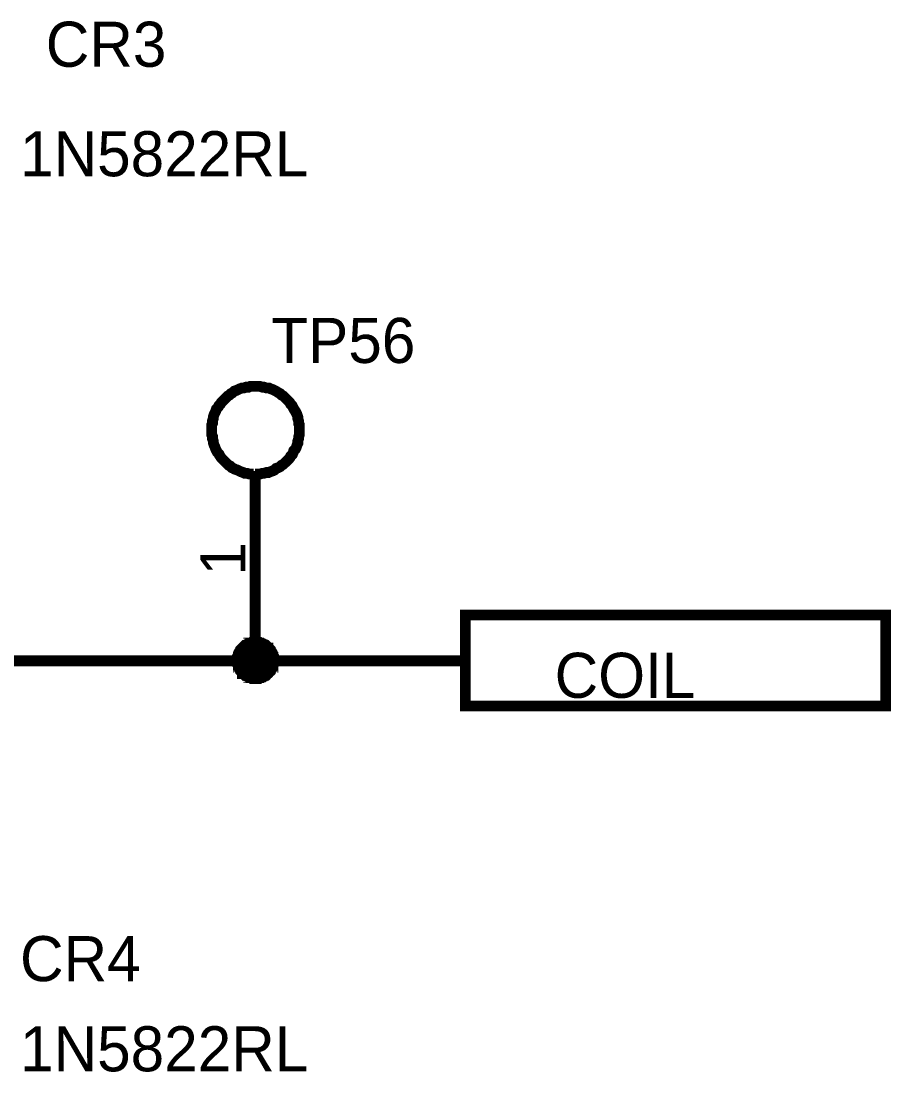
# Model space of a CAD drawing. Header units: millimetres. Extents: x 0 to 800, y 0 to 567.
# Drawn here: x 419.7 to 443.9, y 326.11 to 355.35 of the extents above; entities that cross this region are included whole.
import ezdxf

# ---------------------------------------------------------------- set-up
doc = ezdxf.new("R2010")
doc.units = ezdxf.units.MM
doc.layers.add('Sheet', color=255, linetype='Continuous')

msp = doc.modelspace()

# ---------------------------------------------------------------- linework, layer by layer
at = {"layer": 'Sheet'}
for points, const_width in [([(426.212, 345.187), (426.145, 345.187), (426.078, 345.187), (426.033, 345.165), (425.966, 345.165), (425.899, 345.143), (425.854, 345.143), (425.787, 345.12), (425.742, 345.098), (425.697, 345.075), (425.63, 345.053), (425.585, 345.008), (425.54, 344.986), (425.496, 344.941), (425.451, 344.919), (425.406, 344.874), (425.361, 344.829), (425.316, 344.784), (425.272, 344.739), (425.249, 344.695), (425.204, 344.65), (425.182, 344.605), (425.137, 344.56), (425.115, 344.493), (425.092, 344.448), (425.07, 344.403), (425.048, 344.336), (425.048, 344.291), (425.025, 344.224), (425.025, 344.157), (425.003, 344.112), (425.003, 344.045), (425.003, 343.978)], 0.3), ([(427.444, 343.978), (427.444, 344.045), (427.444, 344.112), (427.422, 344.157), (427.422, 344.224), (427.399, 344.291), (427.399, 344.336), (427.377, 344.403), (427.355, 344.448), (427.332, 344.493), (427.287, 344.56), (427.265, 344.605), (427.243, 344.65), (427.198, 344.695), (427.175, 344.739), (427.131, 344.784), (427.086, 344.829), (427.041, 344.874), (426.996, 344.919), (426.951, 344.941), (426.907, 344.986), (426.862, 345.008), (426.795, 345.053), (426.75, 345.075), (426.705, 345.098), (426.638, 345.12), (426.593, 345.143), (426.526, 345.143), (426.459, 345.165), (426.414, 345.165), (426.347, 345.187), (426.279, 345.187), (426.212, 345.187)], 0.3), ([(425.003, 343.978), (425.003, 343.911), (425.003, 343.843), (425.025, 343.799), (425.025, 343.731), (425.048, 343.664), (425.048, 343.619), (425.07, 343.552), (425.092, 343.507), (425.115, 343.44), (425.137, 343.395), (425.16, 343.351), (425.204, 343.306), (425.227, 343.261), (425.272, 343.194), (425.294, 343.171), (425.339, 343.127), (425.384, 343.082), (425.428, 343.037), (425.473, 342.992), (425.518, 342.97), (425.563, 342.925), (425.608, 342.903), (425.652, 342.88), (425.72, 342.858), (425.764, 342.836), (425.809, 342.813), (425.876, 342.791), (425.921, 342.768), (425.988, 342.768), (426.055, 342.746), (426.1, 342.746), (426.167, 342.746)], 0.3), ([(426.212, 342.746), (426.279, 342.746), (426.347, 342.746), (426.414, 342.768), (426.459, 342.768), (426.526, 342.791), (426.593, 342.791), (426.638, 342.813), (426.705, 342.836), (426.75, 342.858), (426.795, 342.903), (426.862, 342.925), (426.907, 342.948), (426.951, 342.992), (426.996, 343.015), (427.041, 343.06), (427.086, 343.104), (427.131, 343.149), (427.175, 343.194), (427.198, 343.239), (427.243, 343.283), (427.265, 343.328), (427.287, 343.395), (427.332, 343.44), (427.355, 343.485), (427.377, 343.552), (427.399, 343.597), (427.399, 343.664), (427.422, 343.731), (427.422, 343.776), (427.444, 343.843), (427.444, 343.911), (427.444, 343.978)], 0.3), ([(426.212, 342.836), (426.212, 339.341)], 0.3), ([(426.212, 339.341), (426.212, 337.549)], 0.3), ([(425.72, 337.549), (425.72, 337.572), (425.72, 337.594), (425.72, 337.639), (425.72, 337.661), (425.742, 337.684), (425.742, 337.706), (425.742, 337.729), (425.764, 337.751), (425.764, 337.773), (425.787, 337.796), (425.787, 337.818), (425.809, 337.841), (425.809, 337.863), (425.831, 337.885), (425.854, 337.908), (425.854, 337.908), (425.876, 337.93), (425.899, 337.953), (425.921, 337.975), (425.943, 337.975), (425.966, 337.997), (425.988, 337.997), (426.011, 338.02), (426.033, 338.02), (426.033, 338.042), (426.078, 338.042), (426.1, 338.042), (426.123, 338.065), (426.145, 338.065), (426.167, 338.065), (426.19, 338.065), (426.212, 338.065)], 0.3), ([(425.72, 337.549), (425.72, 337.572), (425.72, 337.594), (425.72, 337.639), (425.72, 337.661), (425.742, 337.684), (425.742, 337.706), (425.742, 337.729), (425.764, 337.751), (425.764, 337.773), (425.787, 337.796), (425.787, 337.818), (425.809, 337.841), (425.809, 337.863), (425.831, 337.885), (425.854, 337.908), (425.854, 337.908), (425.876, 337.93), (425.899, 337.953), (425.921, 337.975), (425.943, 337.975), (425.966, 337.997), (425.988, 337.997), (426.011, 338.02), (426.033, 338.02), (426.033, 338.042), (426.078, 338.042), (426.1, 338.042), (426.123, 338.065), (426.145, 338.065), (426.167, 338.065), (426.19, 338.065), (426.212, 338.065)], 0.3), ([(425.72, 337.549), (425.72, 337.572), (425.72, 337.594), (425.72, 337.639), (425.72, 337.661), (425.742, 337.684), (425.742, 337.706), (425.742, 337.729), (425.764, 337.751), (425.764, 337.773), (425.787, 337.796), (425.787, 337.818), (425.809, 337.841), (425.809, 337.863), (425.831, 337.885), (425.854, 337.908), (425.854, 337.908), (425.876, 337.93), (425.899, 337.953), (425.921, 337.975), (425.943, 337.975), (425.966, 337.997), (425.988, 337.997), (426.011, 338.02), (426.033, 338.02), (426.033, 338.042), (426.078, 338.042), (426.1, 338.042), (426.123, 338.065), (426.145, 338.065), (426.167, 338.065), (426.19, 338.065), (426.212, 338.065)], 0.3), ([(425.72, 337.549), (425.72, 337.572), (425.72, 337.594), (425.72, 337.639), (425.72, 337.661), (425.742, 337.684), (425.742, 337.706), (425.742, 337.729), (425.764, 337.751), (425.764, 337.773), (425.787, 337.796), (425.787, 337.818), (425.809, 337.841), (425.809, 337.863), (425.831, 337.885), (425.854, 337.908), (425.854, 337.908), (425.876, 337.93), (425.899, 337.953), (425.921, 337.975), (425.943, 337.975), (425.966, 337.997), (425.988, 337.997), (426.011, 338.02), (426.033, 338.02), (426.033, 338.042), (426.078, 338.042), (426.1, 338.042), (426.123, 338.065), (426.145, 338.065), (426.167, 338.065), (426.19, 338.065), (426.212, 338.065)], 0.3), ([(425.72, 337.549), (425.72, 337.572), (425.72, 337.594), (425.72, 337.639), (425.72, 337.661), (425.742, 337.684), (425.742, 337.706), (425.742, 337.729), (425.764, 337.751), (425.764, 337.773), (425.787, 337.796), (425.787, 337.818), (425.809, 337.841), (425.809, 337.863), (425.831, 337.885), (425.854, 337.908), (425.854, 337.908), (425.876, 337.93), (425.899, 337.953), (425.921, 337.975), (425.943, 337.975), (425.966, 337.997), (425.988, 337.997), (426.011, 338.02), (426.033, 338.02), (426.033, 338.042), (426.078, 338.042), (426.1, 338.042), (426.123, 338.065), (426.145, 338.065), (426.167, 338.065), (426.19, 338.065), (426.212, 338.065)], 0.0991), ([(425.72, 337.549), (425.72, 337.572), (425.72, 337.594), (425.72, 337.639), (425.72, 337.661), (425.742, 337.684), (425.742, 337.706), (425.742, 337.729), (425.764, 337.751), (425.764, 337.773), (425.787, 337.796), (425.787, 337.818), (425.809, 337.841), (425.809, 337.863), (425.831, 337.885), (425.854, 337.908), (425.854, 337.908), (425.876, 337.93), (425.899, 337.953), (425.921, 337.975), (425.943, 337.975), (425.966, 337.997), (425.988, 337.997), (426.011, 338.02), (426.033, 338.02), (426.033, 338.042), (426.078, 338.042), (426.1, 338.042), (426.123, 338.065), (426.145, 338.065), (426.167, 338.065), (426.19, 338.065), (426.212, 338.065)], 0.0991), ([(425.72, 337.549), (425.72, 337.572), (425.72, 337.594), (425.72, 337.639), (425.72, 337.661), (425.742, 337.684), (425.742, 337.706), (425.742, 337.729), (425.764, 337.751), (425.764, 337.773), (425.787, 337.796), (425.787, 337.818), (425.809, 337.841), (425.809, 337.863), (425.831, 337.885), (425.854, 337.908), (425.854, 337.908), (425.876, 337.93), (425.899, 337.953), (425.921, 337.975), (425.943, 337.975), (425.966, 337.997), (425.988, 337.997), (426.011, 338.02), (426.033, 338.02), (426.033, 338.042), (426.078, 338.042), (426.1, 338.042), (426.123, 338.065), (426.145, 338.065), (426.167, 338.065), (426.19, 338.065), (426.212, 338.065)], 0.0991), ([(425.72, 337.549), (425.72, 337.572), (425.72, 337.594), (425.72, 337.639), (425.72, 337.661), (425.742, 337.684), (425.742, 337.706), (425.742, 337.729), (425.764, 337.751), (425.764, 337.773), (425.787, 337.796), (425.787, 337.818), (425.809, 337.841), (425.809, 337.863), (425.831, 337.885), (425.854, 337.908), (425.854, 337.908), (425.876, 337.93), (425.899, 337.953), (425.921, 337.975), (425.943, 337.975), (425.966, 337.997), (425.988, 337.997), (426.011, 338.02), (426.033, 338.02), (426.033, 338.042), (426.078, 338.042), (426.1, 338.042), (426.123, 338.065), (426.145, 338.065), (426.167, 338.065), (426.19, 338.065), (426.212, 338.065)], 0.0991), ([(426.212, 338.065), (426.212, 338.065)], 0.3), ([(426.212, 338.065), (426.235, 338.065), (426.257, 338.065), (426.302, 338.065), (426.324, 338.065), (426.347, 338.042), (426.369, 338.042), (426.391, 338.042), (426.414, 338.02), (426.436, 338.02), (426.459, 337.997), (426.481, 337.997), (426.503, 337.975), (426.526, 337.975), (426.548, 337.953), (426.571, 337.93), (426.571, 337.908), (426.593, 337.908), (426.615, 337.885), (426.638, 337.863), (426.638, 337.841), (426.66, 337.818), (426.66, 337.796), (426.683, 337.773), (426.683, 337.751), (426.705, 337.729), (426.705, 337.706), (426.705, 337.684), (426.727, 337.661), (426.727, 337.639), (426.727, 337.594), (426.727, 337.572), (426.727, 337.549)], 0.3), ([(426.212, 338.065), (426.212, 338.065)], 0.3), ([(426.212, 338.065), (426.235, 338.065), (426.257, 338.065), (426.302, 338.065), (426.324, 338.065), (426.347, 338.042), (426.369, 338.042), (426.391, 338.042), (426.414, 338.02), (426.436, 338.02), (426.459, 337.997), (426.481, 337.997), (426.503, 337.975), (426.526, 337.975), (426.548, 337.953), (426.571, 337.93), (426.571, 337.908), (426.593, 337.908), (426.615, 337.885), (426.638, 337.863), (426.638, 337.841), (426.66, 337.818), (426.66, 337.796), (426.683, 337.773), (426.683, 337.751), (426.705, 337.729), (426.705, 337.706), (426.705, 337.684), (426.727, 337.661), (426.727, 337.639), (426.727, 337.594), (426.727, 337.572), (426.727, 337.549)], 0.3), ([(426.212, 338.065), (426.212, 338.065)], 0.3), ([(426.212, 338.065), (426.235, 338.065), (426.257, 338.065), (426.302, 338.065), (426.324, 338.065), (426.347, 338.042), (426.369, 338.042), (426.391, 338.042), (426.414, 338.02), (426.436, 338.02), (426.459, 337.997), (426.481, 337.997), (426.503, 337.975), (426.526, 337.975), (426.548, 337.953), (426.571, 337.93), (426.571, 337.908), (426.593, 337.908), (426.615, 337.885), (426.638, 337.863), (426.638, 337.841), (426.66, 337.818), (426.66, 337.796), (426.683, 337.773), (426.683, 337.751), (426.705, 337.729), (426.705, 337.706), (426.705, 337.684), (426.727, 337.661), (426.727, 337.639), (426.727, 337.594), (426.727, 337.572), (426.727, 337.549)], 0.3), ([(426.212, 338.065), (426.212, 338.065)], 0.3), ([(426.212, 338.065), (426.235, 338.065), (426.257, 338.065), (426.302, 338.065), (426.324, 338.065), (426.347, 338.042), (426.369, 338.042), (426.391, 338.042), (426.414, 338.02), (426.436, 338.02), (426.459, 337.997), (426.481, 337.997), (426.503, 337.975), (426.526, 337.975), (426.548, 337.953), (426.571, 337.93), (426.571, 337.908), (426.593, 337.908), (426.615, 337.885), (426.638, 337.863), (426.638, 337.841), (426.66, 337.818), (426.66, 337.796), (426.683, 337.773), (426.683, 337.751), (426.705, 337.729), (426.705, 337.706), (426.705, 337.684), (426.727, 337.661), (426.727, 337.639), (426.727, 337.594), (426.727, 337.572), (426.727, 337.549)], 0.3), ([(426.212, 338.065), (426.212, 338.065)], 0.0991), ([(426.212, 338.065), (426.235, 338.065), (426.257, 338.065), (426.302, 338.065), (426.324, 338.065), (426.347, 338.042), (426.369, 338.042), (426.391, 338.042), (426.414, 338.02), (426.436, 338.02), (426.459, 337.997), (426.481, 337.997), (426.503, 337.975), (426.526, 337.975), (426.548, 337.953), (426.571, 337.93), (426.571, 337.908), (426.593, 337.908), (426.615, 337.885), (426.638, 337.863), (426.638, 337.841), (426.66, 337.818), (426.66, 337.796), (426.683, 337.773), (426.683, 337.751), (426.705, 337.729), (426.705, 337.706), (426.705, 337.684), (426.727, 337.661), (426.727, 337.639), (426.727, 337.594), (426.727, 337.572), (426.727, 337.549)], 0.0991), ([(426.212, 338.065), (426.212, 338.065)], 0.0991), ([(426.212, 338.065), (426.235, 338.065), (426.257, 338.065), (426.302, 338.065), (426.324, 338.065), (426.347, 338.042), (426.369, 338.042), (426.391, 338.042), (426.414, 338.02), (426.436, 338.02), (426.459, 337.997), (426.481, 337.997), (426.503, 337.975), (426.526, 337.975), (426.548, 337.953), (426.571, 337.93), (426.571, 337.908), (426.593, 337.908), (426.615, 337.885), (426.638, 337.863), (426.638, 337.841), (426.66, 337.818), (426.66, 337.796), (426.683, 337.773), (426.683, 337.751), (426.705, 337.729), (426.705, 337.706), (426.705, 337.684), (426.727, 337.661), (426.727, 337.639), (426.727, 337.594), (426.727, 337.572), (426.727, 337.549)], 0.0991), ([(426.212, 338.065), (426.212, 338.065)], 0.0991), ([(426.212, 338.065), (426.235, 338.065), (426.257, 338.065), (426.302, 338.065), (426.324, 338.065), (426.347, 338.042), (426.369, 338.042), (426.391, 338.042), (426.414, 338.02), (426.436, 338.02), (426.459, 337.997), (426.481, 337.997), (426.503, 337.975), (426.526, 337.975), (426.548, 337.953), (426.571, 337.93), (426.571, 337.908), (426.593, 337.908), (426.615, 337.885), (426.638, 337.863), (426.638, 337.841), (426.66, 337.818), (426.66, 337.796), (426.683, 337.773), (426.683, 337.751), (426.705, 337.729), (426.705, 337.706), (426.705, 337.684), (426.727, 337.661), (426.727, 337.639), (426.727, 337.594), (426.727, 337.572), (426.727, 337.549)], 0.0991), ([(426.212, 338.065), (426.212, 338.065)], 0.0991), ([(426.212, 338.065), (426.235, 338.065), (426.257, 338.065), (426.302, 338.065), (426.324, 338.065), (426.347, 338.042), (426.369, 338.042), (426.391, 338.042), (426.414, 338.02), (426.436, 338.02), (426.459, 337.997), (426.481, 337.997), (426.503, 337.975), (426.526, 337.975), (426.548, 337.953), (426.571, 337.93), (426.571, 337.908), (426.593, 337.908), (426.615, 337.885), (426.638, 337.863), (426.638, 337.841), (426.66, 337.818), (426.66, 337.796), (426.683, 337.773), (426.683, 337.751), (426.705, 337.729), (426.705, 337.706), (426.705, 337.684), (426.727, 337.661), (426.727, 337.639), (426.727, 337.594), (426.727, 337.572), (426.727, 337.549)], 0.0991), ([(417.589, 337.549), (426.212, 337.549), (432.058, 337.549)], 0.3), ([(426.212, 337.057), (426.19, 337.057), (426.167, 337.057), (426.145, 337.057), (426.123, 337.057), (426.1, 337.079), (426.078, 337.079), (426.033, 337.079), (426.033, 337.101), (426.011, 337.101), (425.988, 337.124), (425.966, 337.124), (425.943, 337.146), (425.921, 337.146), (425.899, 337.169), (425.876, 337.191), (425.854, 337.191), (425.854, 337.213), (425.831, 337.236), (425.809, 337.258), (425.809, 337.281), (425.787, 337.303), (425.787, 337.325), (425.764, 337.348), (425.764, 337.37), (425.742, 337.37), (425.742, 337.415), (425.742, 337.437), (425.72, 337.46), (425.72, 337.482), (425.72, 337.505), (425.72, 337.527), (425.72, 337.549)], 0.3), ([(425.72, 337.549), (425.72, 337.549)], 0.3), ([(426.212, 337.057), (426.19, 337.057), (426.167, 337.057), (426.145, 337.057), (426.123, 337.057), (426.1, 337.079), (426.078, 337.079), (426.033, 337.079), (426.033, 337.101), (426.011, 337.101), (425.988, 337.124), (425.966, 337.124), (425.943, 337.146), (425.921, 337.146), (425.899, 337.169), (425.876, 337.191), (425.854, 337.191), (425.854, 337.213), (425.831, 337.236), (425.809, 337.258), (425.809, 337.281), (425.787, 337.303), (425.787, 337.325), (425.764, 337.348), (425.764, 337.37), (425.742, 337.37), (425.742, 337.415), (425.742, 337.437), (425.72, 337.46), (425.72, 337.482), (425.72, 337.505), (425.72, 337.527), (425.72, 337.549)], 0.3), ([(425.72, 337.549), (425.72, 337.549)], 0.3), ([(426.212, 337.057), (426.19, 337.057), (426.167, 337.057), (426.145, 337.057), (426.123, 337.057), (426.1, 337.079), (426.078, 337.079), (426.033, 337.079), (426.033, 337.101), (426.011, 337.101), (425.988, 337.124), (425.966, 337.124), (425.943, 337.146), (425.921, 337.146), (425.899, 337.169), (425.876, 337.191), (425.854, 337.191), (425.854, 337.213), (425.831, 337.236), (425.809, 337.258), (425.809, 337.281), (425.787, 337.303), (425.787, 337.325), (425.764, 337.348), (425.764, 337.37), (425.742, 337.37), (425.742, 337.415), (425.742, 337.437), (425.72, 337.46), (425.72, 337.482), (425.72, 337.505), (425.72, 337.527), (425.72, 337.549)], 0.3), ([(425.72, 337.549), (425.72, 337.549)], 0.3), ([(426.212, 337.057), (426.19, 337.057), (426.167, 337.057), (426.145, 337.057), (426.123, 337.057), (426.1, 337.079), (426.078, 337.079), (426.033, 337.079), (426.033, 337.101), (426.011, 337.101), (425.988, 337.124), (425.966, 337.124), (425.943, 337.146), (425.921, 337.146), (425.899, 337.169), (425.876, 337.191), (425.854, 337.191), (425.854, 337.213), (425.831, 337.236), (425.809, 337.258), (425.809, 337.281), (425.787, 337.303), (425.787, 337.325), (425.764, 337.348), (425.764, 337.37), (425.742, 337.37), (425.742, 337.415), (425.742, 337.437), (425.72, 337.46), (425.72, 337.482), (425.72, 337.505), (425.72, 337.527), (425.72, 337.549)], 0.3), ([(425.72, 337.549), (425.72, 337.549)], 0.3), ([(426.212, 337.057), (426.19, 337.057), (426.167, 337.057), (426.145, 337.057), (426.123, 337.057), (426.1, 337.079), (426.078, 337.079), (426.033, 337.079), (426.033, 337.101), (426.011, 337.101), (425.988, 337.124), (425.966, 337.124), (425.943, 337.146), (425.921, 337.146), (425.899, 337.169), (425.876, 337.191), (425.854, 337.191), (425.854, 337.213), (425.831, 337.236), (425.809, 337.258), (425.809, 337.281), (425.787, 337.303), (425.787, 337.325), (425.764, 337.348), (425.764, 337.37), (425.742, 337.37), (425.742, 337.415), (425.742, 337.437), (425.72, 337.46), (425.72, 337.482), (425.72, 337.505), (425.72, 337.527), (425.72, 337.549)], 0.0991), ([(425.72, 337.549), (425.72, 337.549)], 0.0991), ([(426.212, 337.057), (426.19, 337.057), (426.167, 337.057), (426.145, 337.057), (426.123, 337.057), (426.1, 337.079), (426.078, 337.079), (426.033, 337.079), (426.033, 337.101), (426.011, 337.101), (425.988, 337.124), (425.966, 337.124), (425.943, 337.146), (425.921, 337.146), (425.899, 337.169), (425.876, 337.191), (425.854, 337.191), (425.854, 337.213), (425.831, 337.236), (425.809, 337.258), (425.809, 337.281), (425.787, 337.303), (425.787, 337.325), (425.764, 337.348), (425.764, 337.37), (425.742, 337.37), (425.742, 337.415), (425.742, 337.437), (425.72, 337.46), (425.72, 337.482), (425.72, 337.505), (425.72, 337.527), (425.72, 337.549)], 0.0991), ([(425.72, 337.549), (425.72, 337.549)], 0.0991), ([(426.212, 337.057), (426.19, 337.057), (426.167, 337.057), (426.145, 337.057), (426.123, 337.057), (426.1, 337.079), (426.078, 337.079), (426.033, 337.079), (426.033, 337.101), (426.011, 337.101), (425.988, 337.124), (425.966, 337.124), (425.943, 337.146), (425.921, 337.146), (425.899, 337.169), (425.876, 337.191), (425.854, 337.191), (425.854, 337.213), (425.831, 337.236), (425.809, 337.258), (425.809, 337.281), (425.787, 337.303), (425.787, 337.325), (425.764, 337.348), (425.764, 337.37), (425.742, 337.37), (425.742, 337.415), (425.742, 337.437), (425.72, 337.46), (425.72, 337.482), (425.72, 337.505), (425.72, 337.527), (425.72, 337.549)], 0.0991), ([(425.72, 337.549), (425.72, 337.549)], 0.0991), ([(426.212, 337.057), (426.19, 337.057), (426.167, 337.057), (426.145, 337.057), (426.123, 337.057), (426.1, 337.079), (426.078, 337.079), (426.033, 337.079), (426.033, 337.101), (426.011, 337.101), (425.988, 337.124), (425.966, 337.124), (425.943, 337.146), (425.921, 337.146), (425.899, 337.169), (425.876, 337.191), (425.854, 337.191), (425.854, 337.213), (425.831, 337.236), (425.809, 337.258), (425.809, 337.281), (425.787, 337.303), (425.787, 337.325), (425.764, 337.348), (425.764, 337.37), (425.742, 337.37), (425.742, 337.415), (425.742, 337.437), (425.72, 337.46), (425.72, 337.482), (425.72, 337.505), (425.72, 337.527), (425.72, 337.549)], 0.0991), ([(425.72, 337.549), (425.72, 337.549)], 0.0991), ([(426.727, 337.549), (426.727, 337.527), (426.727, 337.505), (426.727, 337.482), (426.727, 337.46), (426.705, 337.437), (426.705, 337.415), (426.705, 337.37), (426.683, 337.37), (426.683, 337.348), (426.66, 337.325), (426.66, 337.303), (426.638, 337.281), (426.638, 337.258), (426.615, 337.236), (426.593, 337.213), (426.571, 337.191), (426.571, 337.191), (426.548, 337.169), (426.526, 337.146), (426.503, 337.146), (426.481, 337.124), (426.459, 337.124), (426.436, 337.101), (426.414, 337.101), (426.391, 337.079), (426.369, 337.079), (426.347, 337.079), (426.324, 337.057), (426.302, 337.057), (426.257, 337.057), (426.235, 337.057), (426.212, 337.057)], 0.3), ([(426.727, 337.549), (426.727, 337.527), (426.727, 337.505), (426.727, 337.482), (426.727, 337.46), (426.705, 337.437), (426.705, 337.415), (426.705, 337.37), (426.683, 337.37), (426.683, 337.348), (426.66, 337.325), (426.66, 337.303), (426.638, 337.281), (426.638, 337.258), (426.615, 337.236), (426.593, 337.213), (426.571, 337.191), (426.571, 337.191), (426.548, 337.169), (426.526, 337.146), (426.503, 337.146), (426.481, 337.124), (426.459, 337.124), (426.436, 337.101), (426.414, 337.101), (426.391, 337.079), (426.369, 337.079), (426.347, 337.079), (426.324, 337.057), (426.302, 337.057), (426.257, 337.057), (426.235, 337.057), (426.212, 337.057)], 0.3), ([(426.727, 337.549), (426.727, 337.527), (426.727, 337.505), (426.727, 337.482), (426.727, 337.46), (426.705, 337.437), (426.705, 337.415), (426.705, 337.37), (426.683, 337.37), (426.683, 337.348), (426.66, 337.325), (426.66, 337.303), (426.638, 337.281), (426.638, 337.258), (426.615, 337.236), (426.593, 337.213), (426.571, 337.191), (426.571, 337.191), (426.548, 337.169), (426.526, 337.146), (426.503, 337.146), (426.481, 337.124), (426.459, 337.124), (426.436, 337.101), (426.414, 337.101), (426.391, 337.079), (426.369, 337.079), (426.347, 337.079), (426.324, 337.057), (426.302, 337.057), (426.257, 337.057), (426.235, 337.057), (426.212, 337.057)], 0.3), ([(426.727, 337.549), (426.727, 337.527), (426.727, 337.505), (426.727, 337.482), (426.727, 337.46), (426.705, 337.437), (426.705, 337.415), (426.705, 337.37), (426.683, 337.37), (426.683, 337.348), (426.66, 337.325), (426.66, 337.303), (426.638, 337.281), (426.638, 337.258), (426.615, 337.236), (426.593, 337.213), (426.571, 337.191), (426.571, 337.191), (426.548, 337.169), (426.526, 337.146), (426.503, 337.146), (426.481, 337.124), (426.459, 337.124), (426.436, 337.101), (426.414, 337.101), (426.391, 337.079), (426.369, 337.079), (426.347, 337.079), (426.324, 337.057), (426.302, 337.057), (426.257, 337.057), (426.235, 337.057), (426.212, 337.057)], 0.3), ([(426.727, 337.549), (426.727, 337.527), (426.727, 337.505), (426.727, 337.482), (426.727, 337.46), (426.705, 337.437), (426.705, 337.415), (426.705, 337.37), (426.683, 337.37), (426.683, 337.348), (426.66, 337.325), (426.66, 337.303), (426.638, 337.281), (426.638, 337.258), (426.615, 337.236), (426.593, 337.213), (426.571, 337.191), (426.571, 337.191), (426.548, 337.169), (426.526, 337.146), (426.503, 337.146), (426.481, 337.124), (426.459, 337.124), (426.436, 337.101), (426.414, 337.101), (426.391, 337.079), (426.369, 337.079), (426.347, 337.079), (426.324, 337.057), (426.302, 337.057), (426.257, 337.057), (426.235, 337.057), (426.212, 337.057)], 0.0991), ([(426.727, 337.549), (426.727, 337.527), (426.727, 337.505), (426.727, 337.482), (426.727, 337.46), (426.705, 337.437), (426.705, 337.415), (426.705, 337.37), (426.683, 337.37), (426.683, 337.348), (426.66, 337.325), (426.66, 337.303), (426.638, 337.281), (426.638, 337.258), (426.615, 337.236), (426.593, 337.213), (426.571, 337.191), (426.571, 337.191), (426.548, 337.169), (426.526, 337.146), (426.503, 337.146), (426.481, 337.124), (426.459, 337.124), (426.436, 337.101), (426.414, 337.101), (426.391, 337.079), (426.369, 337.079), (426.347, 337.079), (426.324, 337.057), (426.302, 337.057), (426.257, 337.057), (426.235, 337.057), (426.212, 337.057)], 0.0991), ([(426.727, 337.549), (426.727, 337.527), (426.727, 337.505), (426.727, 337.482), (426.727, 337.46), (426.705, 337.437), (426.705, 337.415), (426.705, 337.37), (426.683, 337.37), (426.683, 337.348), (426.66, 337.325), (426.66, 337.303), (426.638, 337.281), (426.638, 337.258), (426.615, 337.236), (426.593, 337.213), (426.571, 337.191), (426.571, 337.191), (426.548, 337.169), (426.526, 337.146), (426.503, 337.146), (426.481, 337.124), (426.459, 337.124), (426.436, 337.101), (426.414, 337.101), (426.391, 337.079), (426.369, 337.079), (426.347, 337.079), (426.324, 337.057), (426.302, 337.057), (426.257, 337.057), (426.235, 337.057), (426.212, 337.057)], 0.0991), ([(426.727, 337.549), (426.727, 337.527), (426.727, 337.505), (426.727, 337.482), (426.727, 337.46), (426.705, 337.437), (426.705, 337.415), (426.705, 337.37), (426.683, 337.37), (426.683, 337.348), (426.66, 337.325), (426.66, 337.303), (426.638, 337.281), (426.638, 337.258), (426.615, 337.236), (426.593, 337.213), (426.571, 337.191), (426.571, 337.191), (426.548, 337.169), (426.526, 337.146), (426.503, 337.146), (426.481, 337.124), (426.459, 337.124), (426.436, 337.101), (426.414, 337.101), (426.391, 337.079), (426.369, 337.079), (426.347, 337.079), (426.324, 337.057), (426.302, 337.057), (426.257, 337.057), (426.235, 337.057), (426.212, 337.057)], 0.0991), ([(426.727, 337.549), (426.727, 337.549), (426.727, 337.549), (426.727, 337.549), (426.727, 337.549), (426.727, 337.549), (426.727, 337.549), (426.727, 337.549), (426.727, 337.549), (426.727, 337.549), (426.727, 337.549), (426.727, 337.549), (426.727, 337.549), (426.727, 337.549), (426.727, 337.549), (426.727, 337.549), (426.727, 337.549), (426.727, 337.549), (426.727, 337.549), (426.727, 337.549), (426.727, 337.549), (426.727, 337.549), (426.727, 337.549), (426.727, 337.549), (426.727, 337.549), (426.727, 337.549), (426.727, 337.549), (426.727, 337.549), (426.727, 337.549), (426.727, 337.549), (426.727, 337.549), (426.727, 337.549), (426.727, 337.549)], 0.3), ([(426.727, 337.549), (426.727, 337.549)], 0.3), ([(426.727, 337.549), (426.727, 337.549), (426.727, 337.549), (426.727, 337.549), (426.727, 337.549), (426.727, 337.549), (426.727, 337.549), (426.727, 337.549), (426.727, 337.549), (426.727, 337.549), (426.727, 337.549), (426.727, 337.549), (426.727, 337.549), (426.727, 337.549), (426.727, 337.549), (426.727, 337.549), (426.727, 337.549), (426.727, 337.549), (426.727, 337.549), (426.727, 337.549), (426.727, 337.549), (426.727, 337.549), (426.727, 337.549), (426.727, 337.549), (426.727, 337.549), (426.727, 337.549), (426.727, 337.549), (426.727, 337.549), (426.727, 337.549), (426.727, 337.549), (426.727, 337.549), (426.727, 337.549), (426.727, 337.549)], 0.3), ([(426.727, 337.549), (426.727, 337.549)], 0.3), ([(426.727, 337.549), (426.727, 337.549), (426.727, 337.549), (426.727, 337.549), (426.727, 337.549), (426.727, 337.549), (426.727, 337.549), (426.727, 337.549), (426.727, 337.549), (426.727, 337.549), (426.727, 337.549), (426.727, 337.549), (426.727, 337.549), (426.727, 337.549), (426.727, 337.549), (426.727, 337.549), (426.727, 337.549), (426.727, 337.549), (426.727, 337.549), (426.727, 337.549), (426.727, 337.549), (426.727, 337.549), (426.727, 337.549), (426.727, 337.549), (426.727, 337.549), (426.727, 337.549), (426.727, 337.549), (426.727, 337.549), (426.727, 337.549), (426.727, 337.549), (426.727, 337.549), (426.727, 337.549), (426.727, 337.549)], 0.3), ([(426.727, 337.549), (426.727, 337.549)], 0.3), ([(426.727, 337.549), (426.727, 337.549), (426.727, 337.549), (426.727, 337.549), (426.727, 337.549), (426.727, 337.549), (426.727, 337.549), (426.727, 337.549), (426.727, 337.549), (426.727, 337.549), (426.727, 337.549), (426.727, 337.549), (426.727, 337.549), (426.727, 337.549), (426.727, 337.549), (426.727, 337.549), (426.727, 337.549), (426.727, 337.549), (426.727, 337.549), (426.727, 337.549), (426.727, 337.549), (426.727, 337.549), (426.727, 337.549), (426.727, 337.549), (426.727, 337.549), (426.727, 337.549), (426.727, 337.549), (426.727, 337.549), (426.727, 337.549), (426.727, 337.549), (426.727, 337.549), (426.727, 337.549), (426.727, 337.549)], 0.3), ([(426.727, 337.549), (426.727, 337.549)], 0.3), ([(426.727, 337.549), (426.727, 337.549), (426.727, 337.549), (426.727, 337.549), (426.727, 337.549), (426.727, 337.549), (426.727, 337.549), (426.727, 337.549), (426.727, 337.549), (426.727, 337.549), (426.727, 337.549), (426.727, 337.549), (426.727, 337.549), (426.727, 337.549), (426.727, 337.549), (426.727, 337.549), (426.727, 337.549), (426.727, 337.549), (426.727, 337.549), (426.727, 337.549), (426.727, 337.549), (426.727, 337.549), (426.727, 337.549), (426.727, 337.549), (426.727, 337.549), (426.727, 337.549), (426.727, 337.549), (426.727, 337.549), (426.727, 337.549), (426.727, 337.549), (426.727, 337.549), (426.727, 337.549), (426.727, 337.549)], 0.0991), ([(426.727, 337.549), (426.727, 337.549)], 0.0991), ([(426.727, 337.549), (426.727, 337.549), (426.727, 337.549), (426.727, 337.549), (426.727, 337.549), (426.727, 337.549), (426.727, 337.549), (426.727, 337.549), (426.727, 337.549), (426.727, 337.549), (426.727, 337.549), (426.727, 337.549), (426.727, 337.549), (426.727, 337.549), (426.727, 337.549), (426.727, 337.549), (426.727, 337.549), (426.727, 337.549), (426.727, 337.549), (426.727, 337.549), (426.727, 337.549), (426.727, 337.549), (426.727, 337.549), (426.727, 337.549), (426.727, 337.549), (426.727, 337.549), (426.727, 337.549), (426.727, 337.549), (426.727, 337.549), (426.727, 337.549), (426.727, 337.549), (426.727, 337.549), (426.727, 337.549)], 0.0991), ([(426.727, 337.549), (426.727, 337.549)], 0.0991), ([(426.727, 337.549), (426.727, 337.549), (426.727, 337.549), (426.727, 337.549), (426.727, 337.549), (426.727, 337.549), (426.727, 337.549), (426.727, 337.549), (426.727, 337.549), (426.727, 337.549), (426.727, 337.549), (426.727, 337.549), (426.727, 337.549), (426.727, 337.549), (426.727, 337.549), (426.727, 337.549), (426.727, 337.549), (426.727, 337.549), (426.727, 337.549), (426.727, 337.549), (426.727, 337.549), (426.727, 337.549), (426.727, 337.549), (426.727, 337.549), (426.727, 337.549), (426.727, 337.549), (426.727, 337.549), (426.727, 337.549), (426.727, 337.549), (426.727, 337.549), (426.727, 337.549), (426.727, 337.549), (426.727, 337.549)], 0.0991), ([(426.727, 337.549), (426.727, 337.549)], 0.0991), ([(426.727, 337.549), (426.727, 337.549), (426.727, 337.549), (426.727, 337.549), (426.727, 337.549), (426.727, 337.549), (426.727, 337.549), (426.727, 337.549), (426.727, 337.549), (426.727, 337.549), (426.727, 337.549), (426.727, 337.549), (426.727, 337.549), (426.727, 337.549), (426.727, 337.549), (426.727, 337.549), (426.727, 337.549), (426.727, 337.549), (426.727, 337.549), (426.727, 337.549), (426.727, 337.549), (426.727, 337.549), (426.727, 337.549), (426.727, 337.549), (426.727, 337.549), (426.727, 337.549), (426.727, 337.549), (426.727, 337.549), (426.727, 337.549), (426.727, 337.549), (426.727, 337.549), (426.727, 337.549), (426.727, 337.549)], 0.0991), ([(426.727, 337.549), (426.727, 337.549)], 0.0991)]:
    msp.add_lwpolyline(points, dxfattribs=dict(at, const_width=const_width))
for points, const_width in [([(432.058, 336.295), (432.058, 338.826), (443.751, 338.826), (443.751, 336.295), (432.058, 336.295)], 0.3), ([(432.058, 338.826), (432.058, 336.295), (443.751, 336.295), (443.751, 338.826), (432.058, 338.826), (432.058, 338.826)], 0.0991)]:
    msp.add_lwpolyline(points, close=True, dxfattribs=dict(at, const_width=const_width))
at = {"layer": 'Sheet', "const_width": 0.508}
msp.add_lwpolyline([(425.958, 337.566, 1), (426.466, 337.566, 1)], format="xyb", close=True, dxfattribs=at)

# ---------------------------------------------------------------- texts
at = {"layer": 'Sheet'}
for s, p in [('CR3', (420.388, 354.08)), ('1N5822RL', (419.672, 351.033)), ('TP56', (426.66, 345.837)), ('COIL', (434.545, 336.519)), ('CR4', (419.672, 328.635)), ('1N5822RL', (419.672, 326.126))]:
    msp.add_text(s, height=1.2543, dxfattribs=at).set_placement(p)
msp.add_text('1', height=1.254, rotation=90, dxfattribs=at).set_placement((425.943, 339.924))

doc.saveas('drawing.dxf')
